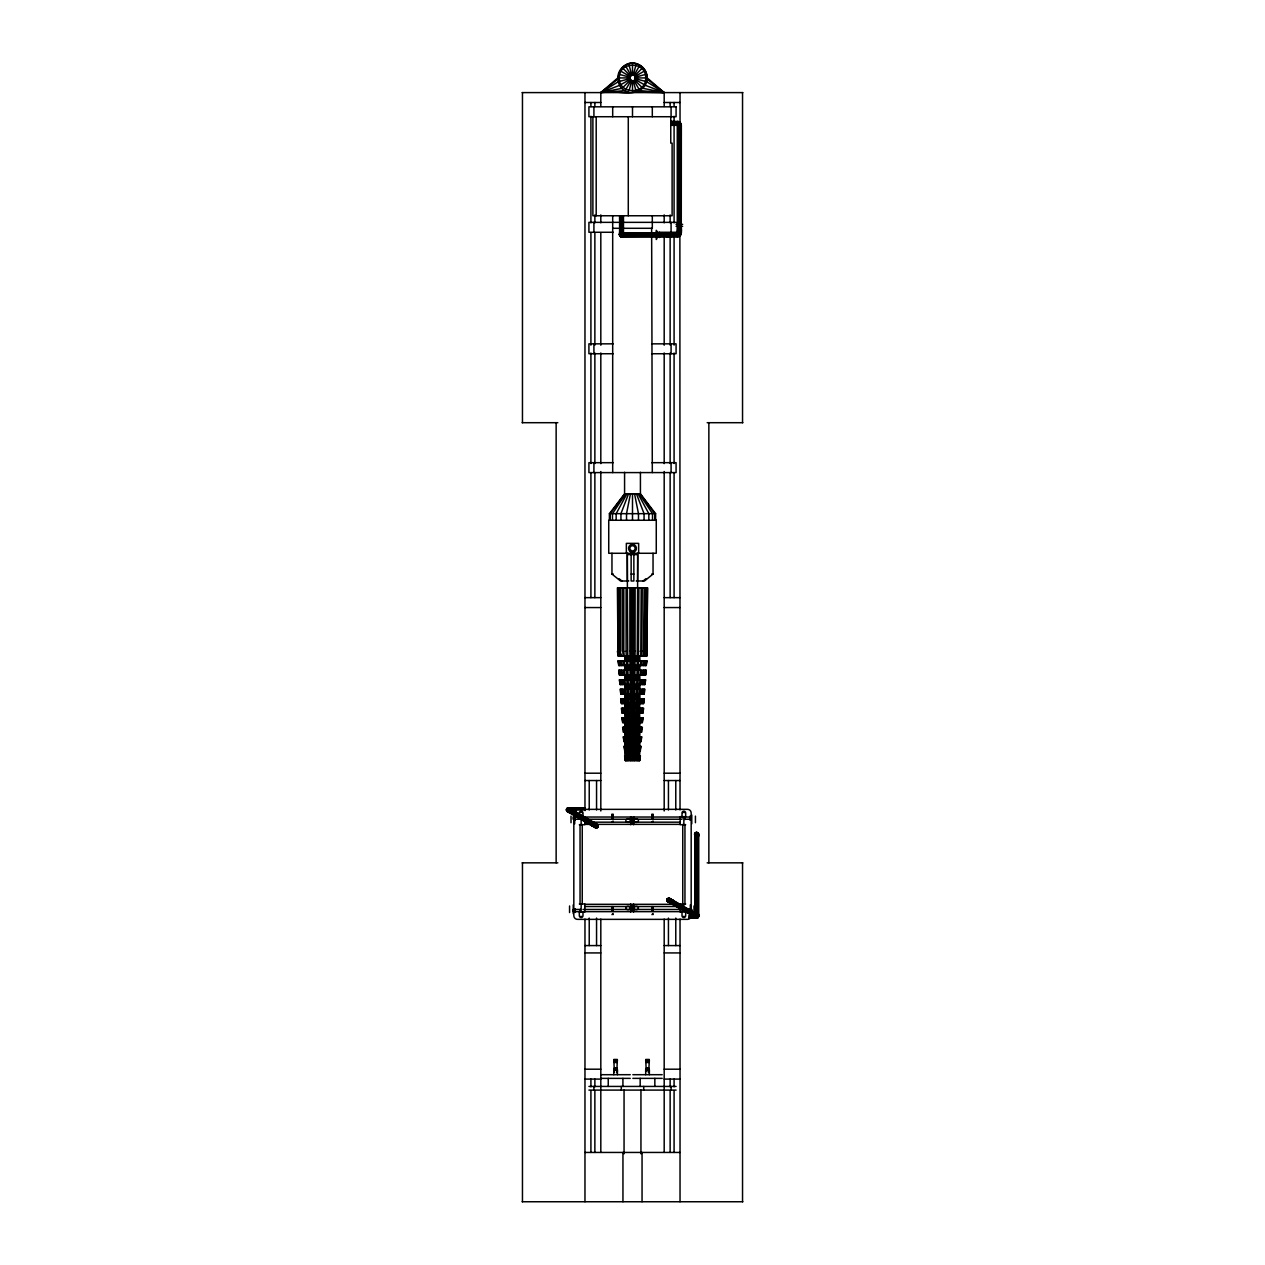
<?xml version="1.0" encoding="UTF-8"?>
<svg xmlns="http://www.w3.org/2000/svg" width="1265" height="1265" viewBox="0 0 1265 1265"><rect width="100%" height="100%" fill="white"/><g stroke="black" fill="none" stroke-linecap="round" stroke-linejoin="round"><path stroke-width="1.5" d="M633.733 655.997L633.828 587.877M633.48 684.523L633.559 679.764M633.559 675.02L633.654 670.26M633.654 665.517L633.733 660.757M633.212 713.049L633.306 708.289M633.306 703.546L633.385 698.786M633.385 694.026L633.48 689.283M632.959 741.575L633.053 736.815M633.053 732.055L633.132 727.312M633.132 722.552L633.212 717.793M632.785 760.581L632.88 755.822M632.88 751.078L632.959 746.318M635.046 655.997L635.125 587.877M634.793 684.523L634.872 679.764M634.872 675.02L634.951 670.26M634.951 665.517L635.046 660.757M634.524 713.049L634.793 689.283M634.445 727.312L634.35 732.055L632.785 732.055L632.785 736.815L634.35 736.815L634.271 741.575L632.785 741.575L632.785 746.318L634.271 746.318L634.176 751.078L632.785 751.078L634.097 760.581M634.445 722.552L634.524 717.793M673.027 901.439C670.15 897.28 670.798 906.246 671.604 903.384C666.181 901.407 674.387 899.225 673.059 900.395C669.327 896.885 668.299 905.961 672.442 902.831C669.691 906.388 672.869 898.529 673.312 901.123M694.406 916.54C697.489 911.322 700.193 919.592 694.627 916.666M616.498 1072.609A1.834 1.834 0 0 0 616.877 1069.731L616.846 1068.261L614.284 1068.261L614.284 1069.731A1.834 1.834 0 0 0 614.284 1072.325M648.439 1072.609A1.834 1.834 0 0 0 648.818 1069.731L649.356 1060.197L645.688 1060.197L646.225 1069.731A1.834 1.834 0 0 0 645.751 1071.502M627.82 665.517L627.219 554.592L637.781 554.592L637.18 665.517M636.928 675.02L637.18 670.26M636.674 684.523L636.928 679.764M636.674 689.283L636.168 703.546M638.904 587.877L638.398 665.517M636.168 708.289L635.663 722.552M638.145 675.02L638.398 670.26M635.409 732.055L635.663 727.312M638.145 679.764L637.639 694.026M635.157 741.575L635.409 736.815M634.904 751.078L635.157 746.318M637.639 698.786L637.133 713.049M634.651 760.581L634.904 755.822M636.88 722.552L637.133 717.793M636.627 732.055L636.88 727.312M636.627 736.815L636.121 751.078L634.651 751.078L634.651 755.822L636.121 755.822L635.868 760.581M640.786 655.997L641.197 587.877M640.39 665.517L640.786 660.757M639.979 675.02L640.39 670.26M641.845 655.997L642.241 587.877M639.584 684.523L639.979 679.764M641.434 665.517L641.845 660.757M639.189 694.026L639.584 689.283M641.039 675.02L641.434 670.26M639.189 698.786L638.382 713.049M640.628 684.523L641.039 679.764M640.232 694.026L640.628 689.283M637.971 722.552L638.382 717.793M637.576 732.055L637.971 727.312M639.821 703.546L640.232 698.786M637.18 741.575L637.576 736.815M636.769 751.078L637.18 746.318M639.031 722.552L639.568 703.546M639.031 727.312L638.224 741.575M636.374 760.581L636.769 755.822M638.224 746.318L637.418 760.581M615.865 1062.394L616.055 1060.197M647.807 1062.394L647.996 1060.197M622.886 233.076C624.989 234.278 618 234.278 620.087 233.076C617.636 234.42 622.728 239.686 623.471 234.911L623.471 215.762M643.585 655.997L644.106 587.877M643.063 665.517L643.585 660.757M644.391 655.997L644.913 587.877M642.541 675.02L643.063 670.26M643.869 665.517L644.391 660.757M642.019 684.523L642.541 679.764M643.347 675.02L643.869 670.26M641.497 694.026L642.019 689.283M642.826 684.523L643.347 679.764M640.96 703.546L641.497 698.786M642.288 694.026L642.826 689.283M640.438 713.049L640.96 708.289M641.766 703.546L642.288 698.786M639.916 722.552L640.438 717.793M641.244 713.049L641.766 708.289M639.916 727.312L638.351 751.078M640.722 722.552L641.244 717.793M640.201 732.055L640.722 727.312M637.829 760.581L638.351 755.822M640.201 736.815L639.157 751.078M638.635 760.581L639.157 755.822M622.965 233.503C624.594 238.057 617.067 233.677 620.277 233.914C619.297 239.718 625.353 234.42 623.202 233.914C623.993 238.864 617.367 234.373 620.087 233.503C617.257 237.377 625.574 237.614 623.06 233.503L677.376 233.503L677.961 226.324M646.399 1068.261L646.225 1069.731L647.522 1068.261L648.818 1069.731L648.818 1068.261L646.225 1068.261L646.225 1069.731L647.174 1068.261M620.609 233.187C617.273 235.48 623.234 239.053 623.471 234.911C623.408 230.783 623.36 239.733 620.862 235.891M645.624 655.997L646.241 587.877M645.008 665.517L645.624 660.757M646.13 655.997L646.747 587.877M644.407 675.02L645.008 670.26M645.514 665.517L646.13 660.757M644.913 675.02L645.514 670.26M643.79 684.523L644.407 679.764M643.189 694.026L643.79 689.283M644.296 684.523L644.913 679.764M642.573 703.546L643.189 698.786M643.695 694.026L644.296 689.283M643.079 703.546L643.695 698.786M641.972 713.049L642.573 708.289M641.355 722.552L641.972 717.793M642.478 713.049L643.079 708.289M640.738 732.055L641.355 727.312M641.861 722.552L642.478 717.793M641.244 732.055L641.861 727.312M640.137 741.575L640.738 736.815M640.643 741.575L641.244 736.815M639.521 751.078L640.137 746.318M638.92 760.581L639.742 751.078M640.027 751.078L640.643 746.318M639.426 760.581L640.027 755.822M628.705 92.092C607.88 87.032 621.526 54.063 639.837 65.211C646.668 69.101 649.182 78.477 645.213 85.261C635.283 99.476 614.6 88.55 600.812 92.598L600.812 106.418M619.297 77.924C618.648 60.957 646.352 60.957 645.703 77.924C646.352 94.875 618.648 94.875 619.297 77.924L600.812 92.598L625.163 90.621M629.559 77.924C636.722 66.65 636.722 89.198 629.559 77.924L617.826 77.924L600.812 92.598L622.127 88.297M570.294 811.592C567.226 813.68 564.459 808.367 568.317 807.892L584.968 807.971M569.471 811.687C567.226 810.169 573.772 809.11 568.317 807.892L597.08 824.875L595.689 827.294L593.554 825.602M679.874 232.918L677.376 235.417L623.424 235.417M620.973 215.762L620.973 236.824L677.376 236.824C682.657 236.729 681.44 229.661 681.266 226.324M697.679 836.212C699.814 835.485 690.548 834.22 697.679 833.667C699.276 839.549 698.897 829.761 694.975 833.414C692.414 836.782 699.735 829.619 698.407 835.785C700.842 834.204 693.821 829.002 694.975 835.785M698.675 914.263L696.177 914.263L698.596 915.686L697.205 918.153L689.204 918.153M646.763 655.997L647.601 587.877L617.399 587.877L618.063 655.997L632.215 655.997L632.215 660.757L618.063 660.757L618.712 665.517L632.215 665.517L632.215 670.26L618.712 670.26L619.36 675.02L632.215 675.02L632.215 679.764L619.36 679.764L620.024 684.523L632.215 684.523L632.215 689.283L620.024 689.283L620.846 694.026M646.115 665.517L646.763 660.757M644.154 694.026L644.976 689.283L632.785 689.283L632.785 684.523L644.976 684.523L645.64 679.764L632.785 679.764L632.785 675.02L645.64 675.02L646.115 670.26M645.64 675.02L646.289 670.26L632.785 670.26L632.785 665.517L646.289 665.517L646.937 660.757L632.785 660.757L632.785 655.997L646.937 655.997L647.427 587.877M644.802 684.523L645.466 679.764M643.49 703.546L644.154 698.786M642.841 713.049L643.664 708.289L632.785 708.289L632.785 703.546L643.664 703.546L644.328 698.786L632.785 698.786L632.785 694.026L644.328 694.026M642.193 722.552L642.841 717.793M641.529 732.055L642.367 727.312L632.785 727.312L632.785 722.552L642.367 722.552L643.015 717.793L632.785 717.793L632.785 713.049L643.015 713.049M640.881 741.575L641.529 736.815M640.216 751.078L641.055 746.318L634.651 746.318L634.651 741.575L641.055 741.575L641.703 736.815L634.651 736.815L634.651 732.055L641.703 732.055M639.568 760.581L640.216 755.822M566.91 811.276L595.135 827.658L598.266 827.168L596.321 823.768L569.297 808.161C563.099 807.481 570.025 813.632 568.175 812.083C566.546 811.608 566.293 809.3 567.748 808.414C570.578 806.453 570.736 813.474 570.294 807.892M568.317 811.861C567.558 814.249 568.791 805.173 570.404 809.948C570.436 805.552 563.652 813 570.294 811.861M616.134 1062.394L616.498 1060.197M648.059 1062.394L648.439 1060.197M570.23 810.391L569.297 808.161L584.968 808.161M597.096 826.709L597.934 827.089M596.922 827.531L597.728 824.875L595.072 824.132M597.918 825.824L597.317 827.215M696.683 917.694L667.873 901.898L667.003 899.115M667.272 901.233L667.683 898.909L669.865 898.466L698.407 914.959L697.679 916.872M670.007 902.467C663.192 901.376 673.454 896.743 669.391 899.636M630.444 493.856L626.523 513.669L626.523 520.263M616.371 1062.394L616.877 1060.197M648.297 1062.394L648.818 1060.197M614.664 1068.261L614.284 1069.731L615.581 1068.261L616.877 1069.731L616.877 1068.261M646.605 1068.261L646.225 1069.731L646.874 1068.261M629.084 90.669L631.741 80.754M633.259 75.094L635.916 65.163M679.368 121.883L677.376 125.314L680.807 123.322L681.139 124.302L677.376 125.314L678.404 121.487L680.175 122.515L681.345 125.314L681.266 224.348M616.545 1062.394L617.178 1060.197M649.103 1060.197L648.471 1062.394L649.293 1060.197M617.352 1060.197L616.877 1069.731L615.928 1068.261M592.004 825.539C597.886 829.034 593.159 818.439 593.396 823.768C588.225 828.828 597.665 822.819 592.811 822.882M628.531 493.856L620.941 513.669L620.941 520.263M580.082 812.715L581.157 811.893L582.216 812.715M682.784 812.715L683.843 811.893L684.918 812.715M614.521 1070.743L615.581 1069.921L616.656 1070.743M646.447 1070.743L648.059 1070.079L648.297 1071.803M596.432 826.108C597.681 822.155 597.554 829.682 594.597 826.757M668.979 898.277L667.177 899.794M614.932 1068.261L614.284 1069.731L614.284 1068.261M626.902 493.856L616.166 513.669L616.166 520.263M625.89 89.356L631.029 80.47M633.971 75.378L639.11 66.492M569.044 812.589L571.021 809.157M591.277 825.413L593.253 821.997M671.747 904.127L673.723 900.696M693.979 916.967L695.956 913.536M615.249 1068.261L614.284 1069.731L613.81 1060.197L617.415 1060.197L616.688 1062.394L614.49 1062.394L613.746 1060.197M625.637 493.856L612.481 513.669L612.481 520.263M624.847 493.856L610.173 513.669L610.173 520.263M609.398 520.263L609.398 513.669L624.578 493.856L624.578 472.272M667.224 233.503C670.703 230.815 669.675 239.718 667.003 235.891C670.893 239.97 672.11 230.515 667.319 233.503C671.478 230.673 670.308 239.876 667.05 235.891C670.719 239.986 671.936 230.578 667.398 233.503M623.171 87.253L630.429 79.995M634.571 75.853L641.829 68.579M677.376 125.314L680.175 122.515M594.155 824.211L596.321 823.768M597.365 826.867L596.274 826.614M668.505 900.19L667.477 900.111M643.094 580.999L645.956 578.69M653.04 553.279L653.04 574.073L644.47 580.999L636.232 580.999M581.932 916.477L580.366 916.477M697.679 836.023C700.668 833.793 693.157 833.825 694.975 836.023M684.634 916.477L683.068 916.477M697.679 917.457L698.596 915.528L696.177 914.279L698.596 914.642L697.679 915.227M618.332 81.719L600.812 92.598L619.787 85.261M621.068 84.518L629.954 79.395M635.046 76.453L643.932 71.314M592.953 822.962C596.669 821.064 594.439 828.354 592.147 825.618M596.337 825.207L597.349 825.001M595.926 826.662L594.914 826.867M596.021 827.848L597.507 827.579M668.616 898.83L667.683 900.965L669.928 901.992M670.956 900.19C670.15 897.154 666.56 901.992 669.454 901.376M667.651 901.123C670.909 901.218 668.236 903.115 666.892 900.506M630.27 74.382L631.346 73.955M620.498 233.06C616.893 234.958 625.337 235.78 622.886 233.219L677.376 233.187L677.645 226.324M697.679 916.113C700.525 914.548 693.789 913.172 698.312 915.196C698.96 921.774 691.734 913.741 689.204 916.24M619.739 81.34L629.67 78.683M635.33 77.165L645.261 74.508M696.256 914.01C698.865 914.089 695.07 919.529 694.517 916.619M697.679 914.532C694.2 913.536 700.415 914.848 698.28 917.172C696.588 920.54 693.362 914.026 694.706 918.232M595.562 827.816L597.191 827.737M669.438 898.308L667.809 898.371M696.43 914.121C702.059 918.169 691.338 918.548 689.204 916.761M635.441 77.924L647.174 77.924L664.188 92.598L664.188 106.418M522.145 92.598L742.855 92.598M584.968 102.497L600.812 102.497M664.188 102.497L680.032 102.497M670.766 121.408L678.404 121.487M670.766 121.614L678.34 121.74L680.586 123.464M670.766 121.93L678.261 122.041L680.76 125.314L680.76 224.348M670.766 122.341L678.151 122.436L680.349 125.314L680.349 224.348M670.766 122.816L678.024 122.895L679.874 125.314L679.874 224.348M670.766 123.322L677.898 123.401L679.368 125.314L679.368 224.348M670.766 123.843L677.755 123.891L678.846 125.314L678.846 224.348M670.766 124.318L677.376 124.318L678.372 125.314L678.372 224.348M670.766 124.729L677.961 125.314L677.961 224.348M670.766 125.045L677.645 125.314L677.645 224.348M670.766 125.314L681.345 125.314M618.49 222.355L588.921 222.355L588.921 232.27L613.256 232.27M622.601 222.355L676.079 222.355M676.063 224.348L682.657 224.348M676.063 226.324L682.657 226.324M612.687 228.301L618.49 228.301M622.601 228.301L652.313 228.301L652.313 215.762M656.155 232.27L676.079 232.27M619.518 232.918L681.345 232.918M622.886 233.487L677.376 233.914L678.372 232.918L678.372 226.324M619.581 234.389L620.72 234.389M623.202 233.914L677.755 234.341L678.799 233.298L678.846 226.324M619.518 234.911L620.672 234.911M620.72 235.417L619.581 235.417L619.581 215.762M620.277 235.891L619.771 215.762M613.256 343.843L588.921 343.843L588.921 353.741L613.256 353.741M651.744 343.843L676.079 343.843L676.079 353.741L651.744 353.741M522.145 422.7L557.833 422.7M707.167 422.7L742.855 422.7M613.256 462.674L588.921 462.674L588.921 472.588L676.079 472.588L676.079 462.674L651.744 462.674M624.578 493.856L640.422 493.856L655.602 513.669L655.602 520.263M609.398 513.669L655.602 513.669M611.96 553.279L611.96 574.073L613.335 574.073M631.14 574.073L633.86 574.073M651.665 574.073L653.04 574.073M628.768 580.999L620.53 580.999L611.96 574.073M584.968 597.649L600.812 597.649M664.188 597.649L680.032 597.649M584.968 607.564L600.812 607.564M664.188 607.564L680.032 607.564M617.399 651.254L618.237 655.997M618.253 587.877L618.253 651.254L619.376 655.997M620.087 587.877L620.087 651.254L621.415 655.997M622.76 587.877L622.76 651.254L623.803 651.254L624.214 655.997M626.096 587.877L626.096 651.254L627.314 651.254M629.875 587.877L629.875 651.254L631.172 651.254L631.267 655.997M633.828 651.254L635.125 651.254M637.687 651.254L638.904 651.254M641.197 651.254L642.241 651.254M644.106 651.254L644.913 651.254M620.672 694.026L632.215 694.026L632.215 698.786L620.672 698.786L621.336 703.546L632.215 703.546L632.215 708.289L621.336 708.289L622.159 713.049M621.985 713.049L632.215 713.049L632.215 717.793L621.985 717.793L622.633 722.552L632.215 722.552L632.215 727.312L622.633 727.312L623.471 732.055M623.297 732.055L630.35 732.055L630.35 736.815L623.297 736.815L623.945 741.575L630.35 741.575L630.35 746.318L623.945 746.318L624.784 751.078M624.61 751.078L628.626 751.078L628.626 755.822L624.61 755.822L625.258 760.581L639.742 760.581L640.39 755.822L636.374 755.822L636.374 751.078L640.39 751.078M584.968 773.2L600.812 773.2M664.188 773.2L680.032 773.2M584.968 780.537L600.812 780.537M664.188 780.537L680.032 780.537M569.709 808.477L584.968 808.477M570.025 808.888L584.968 808.888M570.23 809.363L687.512 809.331A3.668 3.668 0 0 1 691.18 813L691.18 909.772M570.294 809.885L584.968 809.885M572.128 810.391L575.796 810.391M572.128 810.865L575.796 810.865M572.128 811.276L575.796 811.276M611.96 815.198L613.066 815.198M651.934 815.198L653.04 815.198M583.007 817.032L681.993 817.032M685.851 817.032L689.725 817.032M630.666 818.123L633.607 818.123M575.275 819.23L579.149 819.23M586.77 819.23L681.993 819.23M685.851 819.23L689.725 819.23M630.302 819.594C624.325 816.81 624.325 824.59 630.302 821.791M633.971 819.594C639.932 816.81 639.932 824.59 633.971 821.791M684.887 819.594L685.314 816.668M590.66 822.171L680.175 822.171M630.666 823.262L633.607 823.262M584.825 824.369L590.66 824.369M596.495 824.369L680.175 824.369M579.323 824.733L584.825 824.733L584.825 816.668M685.677 824.733L680.175 824.733L680.175 816.668L685.677 816.668L685.677 813A1.834 1.834 0 0 0 683.843 811.165A1.834 1.834 0 0 0 682.009 813L682.009 816.668M694.706 836.292L698.675 836.292M522.145 862.841L557.833 862.841M707.167 862.841L742.855 862.841M579.323 903.953L584.825 903.953L584.825 912.033L579.323 912.033L579.323 915.702A1.834 1.834 0 0 0 581.157 917.536A1.834 1.834 0 0 0 582.991 915.702L582.991 912.033M685.677 903.953L680.175 903.953L680.175 912.033L685.677 912.033L685.677 915.702A1.834 1.834 0 0 1 683.843 917.536A1.834 1.834 0 0 1 682.009 915.702L682.009 912.033M584.825 904.317L672.395 904.317M630.666 905.424L633.607 905.424M584.825 906.531L678.23 906.531M630.302 906.894C624.325 904.111 624.325 911.875 630.302 909.092M633.971 906.894C639.932 904.111 639.932 911.875 633.971 909.092M611.96 907.622L613.066 907.622M651.934 907.622L653.04 907.622M580.113 909.092L579.686 912.033M575.275 909.456L579.149 909.456M583.007 909.456L681.993 909.456M630.666 910.563L633.607 910.563M575.275 911.654L579.149 911.654M583.007 911.654L681.993 911.654M689.204 915.259L694.706 915.259M689.204 915.734L694.706 915.734M689.204 917.236L694.975 917.236M689.204 917.647L695.291 917.647M689.204 917.963L696.177 917.631M584.968 945.587L600.812 945.587M664.188 945.587L680.032 945.587M584.968 952.924L600.812 952.924M664.188 952.924L680.032 952.924M613.746 1059.453L617.415 1059.453M645.688 1059.453L649.356 1059.453M646.415 1062.394L648.613 1062.394M584.968 1069.194L600.812 1069.194M664.188 1069.194L680.032 1069.194M600.922 1074.697L630.255 1074.697M632.848 1074.697L662.18 1074.697M600.922 1078.365L630.255 1078.365M632.848 1078.365L662.18 1078.365M584.968 1079.092L600.812 1079.092M664.188 1079.092L680.032 1079.092M588.921 1086.429L676.079 1086.429M588.921 1090.098L676.079 1090.098M584.968 1152.447L680.032 1152.447M522.145 1201.75L742.855 1201.75M595.135 827.658L596.843 827.816M668.157 898.308L669.865 898.466M636.295 92.092L664.188 92.598L645.703 77.924M667.082 900.301L666.734 898.956L668.078 898.577M595.926 827.452L594.376 826.551L596.195 827.674M670.213 898.751L668.805 898.45M668.948 898.767L698.596 915.734M639.837 90.621L664.188 92.598L646.668 81.719M594.534 826.994L595.736 827.183M669.264 898.941L670.466 899.13M642.873 88.297L664.188 92.598L645.213 85.261M669.375 899.273L670.624 899.573M619.739 74.508L629.67 77.165M635.33 78.683L645.261 81.34M678.404 236.745L677.376 232.918L681.202 233.946M633.623 73.955L634.698 74.382M621.068 71.314L629.954 76.453M635.046 79.395L643.932 84.518M679.368 236.349L677.376 232.918L680.807 234.911M567.795 807.971L597.08 824.875M567.321 808.161L597.112 825.365M566.91 808.477L597.033 825.871M566.593 808.888L596.827 826.33M566.404 809.363L596.511 826.757M566.325 809.885L596.131 827.073M566.404 810.391L595.689 827.294M566.593 810.865L595.214 827.389M669.786 898.735L698.407 915.259M668.869 899.035L698.675 916.24M668.489 899.368L698.596 916.761L698.596 833.793M668.173 899.779L698.407 917.236L698.407 833.319M667.967 900.253L698.09 917.647L698.09 832.908M667.888 900.759L697.679 917.963L697.679 832.591M667.92 901.249L697.205 917.631M668.062 901.692L696.683 918.232M670.656 898.925L671.415 900.032M619.044 578.69L621.906 580.999M623.171 68.579L630.429 75.853M634.571 79.995L641.829 87.253M677.376 232.918L680.175 235.733M668.331 901.075L669.217 902.008M667.983 901.139L668.758 902.103M596.242 824.021L597.017 824.986M640.153 493.856L654.827 513.669L654.827 520.263M669.865 899.115L670.181 900.095M639.363 493.856L652.519 513.669L652.519 520.263M647.854 1068.261L648.818 1069.731L648.645 1068.261M667.335 900.996L667.873 901.898M597.127 824.227L597.665 825.128M625.89 66.492L631.029 75.378M633.971 80.47L639.11 89.356M666.782 900.174L667.525 901.613M598.219 825.95L597.475 824.495M638.098 493.856L648.834 513.669L648.834 520.263M648.17 1068.261L648.818 1069.731L648.439 1068.261M616.229 1068.261L616.877 1069.731L616.498 1068.261M636.469 493.856L644.059 513.669L644.059 520.263M645.751 1060.197L646.447 1062.394L645.925 1060.197M613.999 1060.197L614.632 1062.394L614.284 1060.197M629.084 65.163L631.741 75.094M633.259 80.754L635.916 90.669M646.225 1060.197L646.731 1062.394M634.556 493.856L638.477 513.669L638.477 520.263M646.605 1060.197L646.968 1062.394M614.664 1060.197L615.043 1062.394M618.237 660.757L618.885 665.517M618.885 670.26L619.534 675.02M619.534 679.764L620.198 684.523M620.846 698.786L621.51 703.546M622.159 717.793L622.807 722.552M623.471 736.815L624.119 741.575M624.784 755.822L625.432 760.581M680.949 124.35L681.076 224.348M618.253 651.254L618.87 655.997M619.376 660.757L619.992 665.517M618.87 660.757L619.486 665.517M619.992 670.26L620.593 675.02M619.486 670.26L620.087 675.02M620.593 679.764L621.21 684.523M620.087 679.764L620.704 684.523M621.21 689.283L621.811 694.026M620.704 689.283L621.305 694.026M621.811 698.786L622.427 703.546M621.305 698.786L621.921 703.546M622.427 708.289L623.028 713.049M621.921 708.289L622.522 713.049M623.028 717.793L623.645 722.552M622.522 717.793L623.139 722.552M623.645 727.312L624.262 732.055M623.139 727.312L623.756 732.055M624.262 736.815L624.863 741.575M623.756 736.815L624.357 741.575M624.863 746.318L626.08 760.581M624.357 746.318L624.973 751.078M624.973 755.822L625.574 760.581M623.408 234.389L677.898 234.831L679.289 233.44L679.368 226.324M621.415 660.757L621.937 665.517M620.087 651.254L620.609 655.997M621.937 670.26L622.459 675.02M620.609 660.757L621.131 665.517M622.459 679.764L622.981 684.523M621.131 670.26L621.653 675.02M622.981 689.283L623.503 694.026M621.653 679.764L622.174 684.523M623.503 698.786L624.04 703.546M622.174 689.283L622.712 694.026M624.04 708.289L624.562 713.049M622.712 698.786L623.234 703.546M624.562 717.793L625.084 722.552M623.234 708.289L623.756 713.049M625.084 727.312L626.649 751.078M623.756 717.793L624.278 722.552M624.278 727.312L624.799 732.055M624.799 736.815L625.843 751.078M626.649 755.822L627.171 760.581M625.843 755.822L626.365 760.581M647.048 1060.197L647.237 1062.394M615.106 1060.197L615.296 1062.394M624.214 660.757L624.61 665.517M624.61 670.26L625.021 675.02M622.76 651.254L623.155 655.997M623.155 660.757L623.566 665.517M625.021 679.764L625.811 694.026M623.566 670.26L623.961 675.02M625.811 698.786L626.618 713.049M623.961 679.764L624.372 684.523M624.372 689.283L624.768 694.026M626.618 717.793L627.029 722.552M624.768 698.786L625.969 722.552M627.029 727.312L627.424 732.055M627.424 736.815L627.82 741.575M627.82 746.318L628.231 751.078M625.969 727.312L626.776 741.575M628.231 755.822L628.626 760.581M626.776 746.318L627.582 760.581M627.82 670.26L628.072 675.02M628.072 679.764L628.326 684.523M628.326 689.283L628.832 703.546M626.096 651.254L626.602 665.517M628.832 708.289L629.337 722.552M626.602 670.26L626.855 675.02M626.855 679.764L627.361 694.026M629.337 727.312L629.591 732.055M629.591 736.815L629.844 741.575M627.361 698.786L627.867 713.049M629.844 746.318L630.096 751.078M630.096 755.822L630.35 760.581M627.867 717.793L628.12 722.552M628.12 727.312L628.373 732.055M628.373 736.815L628.879 751.078L630.35 751.078L630.35 755.822L628.879 755.822L629.132 760.581M631.267 660.757L631.346 665.517M631.346 670.26L631.441 675.02M631.441 679.764L631.52 684.523M631.52 689.283L631.615 694.026M631.615 698.786L631.694 703.546M631.694 708.289L631.788 713.049M631.788 717.793L631.868 722.552M631.868 727.312L631.947 732.055M631.947 736.815L632.041 741.575M632.041 746.318L632.12 751.078M632.12 755.822L632.215 760.581M629.875 651.254L629.954 655.997M629.954 660.757L630.049 665.517M630.049 670.26L630.128 675.02M630.128 679.764L630.207 684.523M630.207 689.283L630.476 713.049M630.476 717.793L630.555 722.552M630.555 727.312L630.65 732.055L632.215 732.055L632.215 736.815L630.65 736.815L630.729 741.575L632.215 741.575L632.215 746.318L630.729 746.318L630.824 751.078L632.215 751.078L630.903 760.581M742.539 92.598L742.539 422.7M742.539 862.841L742.539 1201.75M708.859 422.7L708.859 862.841M697.205 832.386L697.205 914.263M696.683 832.323L696.683 914.263M696.177 832.386L696.177 836.292M695.703 832.591L695.703 914.263M695.434 816.115L695.434 822.709M695.291 832.908L695.291 914.263M694.975 833.319L694.975 914.263M694.77 833.793L694.77 914.263M693.979 905.977L693.979 912.571M691.765 815.008L691.765 823.815M691.923 909.456L691.923 911.654M690.453 816.289L690.453 819.957M690.453 908.729L690.453 911.512M690.311 904.87L690.311 910.421M689.725 816.289L689.725 819.957M689.725 908.729L689.725 910.278M684.95 824.448L684.95 904.238M683.843 816.668L683.843 824.733M683.843 903.953L683.843 907.179M682.752 824.448L682.752 904.238M682.388 817.032L682.388 817.838M681.076 226.324L680.949 233.883L678.34 236.492L620.498 236.618L620.498 215.762M680.76 226.324L680.649 233.804L678.261 236.191L620.087 236.302L620.087 215.762M680.349 226.324L680.254 233.693L678.151 235.796L623.25 235.891L623.202 215.762M680.032 92.598L680.032 124.128M679.874 226.324L680.032 809.885M680.032 919.117L680.032 1201.75M677.376 121.345L677.376 236.887M675.779 780.537L675.779 810.011M675.779 918.074L675.779 945.587M674.087 102.497L674.087 106.434M674.087 116.301L674.087 222.83M674.087 236.65L674.087 345.139M674.087 353.03L674.087 463.512M674.087 473.379L674.087 597.649M674.087 1079.092L674.087 1086.825M674.087 1090.683L674.087 1152.447M671.082 106.829L671.082 116.728M671.082 222.355L671.082 232.27M671.082 343.843L671.082 353.741M671.082 462.674L671.082 472.588M671.082 1086.429L671.082 1090.098M670.766 116.728L670.766 143.135L672.11 143.135L672.11 215.762L592.89 215.762L592.89 116.728M670.782 232.918L670.782 236.887M670.134 102.497L670.134 106.434M670.134 214.939L670.134 222.83M670.134 236.65L670.134 345.139M670.134 353.03L670.134 463.512M670.134 473.379L670.134 597.649M670.134 1079.092L670.134 1086.825M670.134 1090.683L670.134 1152.447M668.442 780.537L668.442 810.011M668.442 918.074L668.442 945.587M666.813 235.891L666.813 236.887M664.188 214.892L664.188 222.846M664.188 236.587L664.188 345.219M664.188 352.951L664.188 463.623M664.188 471.529L664.188 810.976M664.188 919.117L664.188 1152.415M659.555 232.27L659.555 233.582M659.555 235.891L659.555 237.551M656.914 230.942L656.914 233.582M656.914 235.938L656.914 238.864M656.25 230.277L656.25 233.709M656.25 235.938L656.25 239.528M654.843 1078.365L654.843 1086.429M653.04 814.091L653.04 818.123M653.04 822.171L653.04 821.064L651.934 822.171M653.04 906.531L653.04 910.563M653.04 914.595L653.04 913.488L651.934 914.595M652.313 106.829L652.313 116.728M652.313 472.588L651.633 228.301M651.934 814.091L651.934 818.123M651.934 906.531L651.934 910.563M649.356 1074.697L649.356 1069.557L645.688 1069.557L645.688 1074.697M647.522 1060.197L647.522 1062.394M643.711 1086.429L643.711 1090.098M642.051 1152.447L642.051 1201.75M640.944 1090.098L640.944 1153.806M640.422 472.272L640.422 493.856M640.185 1078.365L640.185 1086.429M639.568 655.997L639.742 660.757M639.568 665.517L639.742 670.26M639.568 675.02L639.742 679.764M639.742 684.523L639.742 689.283M639.742 694.026L639.742 698.786M639.568 713.049L639.742 717.793M639.742 722.552L639.568 727.312M639.568 732.055L639.742 736.815M639.426 655.997L639.426 660.757M639.426 665.517L639.426 670.26M639.426 675.02L639.426 679.764M639.426 684.523L639.426 689.283M639.426 694.026L639.426 698.786M639.426 703.546L639.426 708.289M639.426 722.552L639.426 727.312M639.426 741.575L639.426 746.318M639.426 751.078L639.426 755.822M638.92 655.997L638.92 660.757M638.92 665.517L638.92 670.26M638.92 675.02L638.92 679.764M638.92 684.523L638.92 689.283M638.92 694.026L638.92 698.786M638.92 713.049L638.92 717.793M638.92 722.552L638.92 727.312M638.92 732.055L638.92 736.815M638.92 751.078L638.92 755.822M638.651 553.279L638.651 543.365L626.349 543.365L626.349 553.279M638.635 665.517L638.635 670.26M638.635 675.02L638.635 679.764M638.635 684.523L638.635 689.283M638.635 694.026L638.635 698.786M638.635 703.546L638.635 708.289M638.635 713.049L638.635 717.793M638.635 722.552L638.635 727.312M638.635 741.575L638.635 746.318M638.635 751.078L638.635 755.822M637.829 655.997L637.829 660.757M637.829 665.517L637.829 670.26M637.829 675.02L637.829 679.764M637.829 694.026L637.829 698.786M637.829 703.546L637.829 708.289M637.829 713.049L637.829 717.793M637.829 722.552L637.829 727.312M637.829 732.055L637.829 736.815M637.829 741.575L637.829 746.318M637.607 553.279L637.607 580.999M637.418 665.517L637.418 670.26M637.418 675.02L637.418 679.764M637.418 684.523L637.418 689.283M637.418 694.026L637.418 698.786M637.418 713.049L637.418 717.793M637.418 722.552L637.418 727.312M637.418 732.055L637.418 736.815M637.418 741.575L637.418 746.318M637.418 751.078L637.418 755.822M636.374 655.997L636.374 660.757M636.374 665.517L636.374 670.26M636.374 675.02L636.374 679.764M636.374 684.523L636.374 689.283M636.374 703.546L636.374 708.289M636.374 713.049L636.374 717.793M636.374 722.552L636.374 727.312M636.374 732.055L636.374 736.815M635.868 655.997L635.868 660.757M635.868 665.517L635.868 670.26M635.868 675.02L635.868 679.764M635.868 684.523L635.868 689.283M635.868 694.026L635.868 698.786M635.868 703.546L635.868 708.289M635.868 722.552L635.868 727.312M635.868 732.055L635.868 736.815M635.868 741.575L635.868 746.318M635.868 751.078L635.868 755.822M634.651 655.997L634.651 660.757M634.651 665.517L634.651 670.26M634.651 675.02L634.651 679.764M634.651 684.523L634.651 689.283M634.651 713.049L634.651 717.793M634.651 722.552L634.651 727.312M634.097 655.997L634.097 660.757M634.097 665.517L634.097 670.26M634.097 675.02L634.097 679.764M634.097 684.523L634.097 689.283M634.097 694.026L634.097 698.786M634.097 703.546L634.097 708.289M634.097 713.049L634.097 717.793M634.097 722.552L634.097 727.312M634.097 732.055L634.097 736.815M634.097 741.575L634.097 746.318M634.097 751.078L634.097 755.822M633.86 553.279L633.86 580.999L631.14 580.999L631.14 553.279M633.892 656.567L633.844 660.488M633.844 664.41L633.892 670.308M633.892 674.229L633.844 680.111M633.892 684.033L633.844 689.931M633.892 693.853L633.844 699.735M633.844 703.672L633.892 709.554M633.844 713.476L633.892 717.397M633.892 721.335L633.844 760.581M633.607 816.668L633.607 824.733M633.607 903.953L633.607 912.033M632.5 64.721L632.5 74.983M632.5 80.849L632.5 91.127M632.5 106.829L632.5 116.728M632.5 493.856L632.5 520.263M632.468 587.877L632.532 656.567M632.468 660.488L632.532 666.37M632.468 670.308L632.532 684.033M632.468 687.97L632.532 703.672M632.468 707.594L632.532 713.476M632.532 717.397L632.468 723.295M631.172 587.877L631.172 651.254M631.109 656.567L631.156 660.488M631.156 664.41L631.109 670.308M631.156 674.229L631.109 680.111M631.156 684.033L631.109 689.931M631.109 693.853L631.156 699.735M631.109 703.672L631.156 709.554M631.156 713.476L631.109 717.397M631.109 721.335L631.156 760.581M630.903 655.997L630.903 660.757M630.903 665.517L630.903 670.26M630.903 675.02L630.903 679.764M630.903 684.523L630.903 689.283M630.903 694.026L630.903 698.786M630.903 703.546L630.903 708.289M630.903 713.049L630.903 717.793M630.903 722.552L630.903 727.312M630.903 732.055L630.903 736.815M630.903 741.575L630.903 746.318M630.903 751.078L630.903 755.822M630.666 816.668L630.666 824.733M630.666 903.953L630.666 912.033M630.35 655.997L630.35 660.757M630.35 665.517L630.35 670.26M630.35 675.02L630.35 679.764M630.35 684.523L630.35 689.283M630.35 713.049L630.35 717.793M630.35 722.552L630.35 727.312M629.132 655.997L629.132 660.757M629.132 665.517L629.132 670.26M629.132 675.02L629.132 679.764M629.132 684.523L629.132 689.283M629.132 694.026L629.132 698.786M629.132 703.546L629.132 708.289M629.132 722.552L629.132 727.312M629.132 732.055L629.132 736.815M629.132 741.575L629.132 746.318M629.132 751.078L629.132 755.822M628.626 655.997L628.626 660.757M628.626 665.517L628.626 670.26M628.626 675.02L628.626 679.764M628.626 684.523L628.626 689.283M628.626 703.546L628.626 708.289M628.626 713.049L628.626 717.793M628.626 722.552L628.626 727.312M628.626 732.055L628.626 736.815M628.278 116.728L628.278 215.762M627.393 553.279L627.393 580.999M627.582 665.517L627.582 670.26M627.582 675.02L627.582 679.764M627.582 684.523L627.582 689.283M627.582 694.026L627.582 698.786M627.582 713.049L627.582 717.793M627.582 722.552L627.582 727.312M627.582 732.055L627.582 736.815M627.582 741.575L627.582 746.318M627.582 751.078L627.582 755.822M627.171 655.997L627.171 660.757M627.171 665.517L627.171 670.26M627.171 675.02L627.171 679.764M627.171 694.026L627.171 698.786M627.171 703.546L627.171 708.289M627.171 713.049L627.171 717.793M627.171 722.552L627.171 727.312M627.171 732.055L627.171 736.815M627.171 741.575L627.171 746.318M626.365 665.517L626.365 670.26M626.365 675.02L626.365 679.764M626.365 684.523L626.365 689.283M626.365 694.026L626.365 698.786M626.365 703.546L626.365 708.289M626.365 713.049L626.365 717.793M626.365 722.552L626.365 727.312M626.365 741.575L626.365 746.318M626.365 751.078L626.365 755.822M626.08 655.997L626.08 660.757M626.08 665.517L626.08 670.26M626.08 675.02L626.08 679.764M626.08 684.523L626.08 689.283M626.08 694.026L626.08 698.786M626.08 713.049L626.08 717.793M626.08 722.552L626.08 727.312M626.08 732.055L626.08 736.815M626.08 751.078L626.08 755.822M625.574 655.997L625.574 660.757M625.574 665.517L625.574 670.26M625.574 675.02L625.574 679.764M625.574 684.523L625.574 689.283M625.574 694.026L625.574 698.786M625.574 703.546L625.574 708.289M625.574 722.552L625.574 727.312M625.574 741.575L625.574 746.318M625.574 751.078L625.574 755.822M625.432 655.997L625.432 660.757M625.432 665.517L625.432 670.26M625.432 675.02L625.432 679.764M625.432 694.026L625.432 698.786M625.432 703.546L625.432 708.289M625.432 713.049L625.432 717.793M625.432 722.552L625.432 727.312M625.432 732.055L625.432 736.815M625.258 655.997L625.258 660.757M625.258 665.517L625.258 670.26M625.258 675.02L625.258 679.764M625.258 684.523L625.258 689.283M625.258 694.026L625.258 698.786M625.258 713.049L625.258 717.793M625.258 722.552L625.258 727.312M625.258 732.055L625.258 736.815M625.258 741.575L625.258 746.318M625.258 751.078L625.258 755.822M624.056 1090.098L624.056 1153.806M623.803 587.877L623.803 651.254M622.918 1078.365L622.918 1086.429M622.949 1152.447L622.949 1201.75M622.886 215.762L622.886 236.302M622.475 215.762L622.475 236.618M622 215.762L622 236.824M621.495 215.762L621.495 236.887M621.289 1086.429L621.289 1090.098M620.894 587.877L620.894 651.254M618.759 587.877L618.759 651.254M617.415 1074.697L617.415 1069.557L613.746 1069.557L613.746 1074.697M615.581 1060.197L615.581 1062.394M613.066 814.091L613.066 818.123M613.066 822.171L613.066 821.064L611.96 822.171M613.066 906.531L613.066 910.563M613.066 914.595L613.066 913.488L611.96 914.595M612.687 106.829L612.687 116.728M612.687 215.762L612.687 472.588M611.96 814.091L611.96 818.123M611.96 906.531L611.96 910.563M608.244 1078.365L608.244 1086.429M600.812 214.892L600.812 222.846M600.812 232.634L600.812 345.219M600.812 352.951L600.812 463.623M600.812 471.529L600.812 810.976M600.812 919.117L600.812 1152.415M596.558 780.537L596.558 810.011M596.558 918.074L596.558 945.587M596.195 116.728L596.195 215.762M594.866 102.497L594.866 106.434M594.866 214.939L594.866 222.83M594.866 232.697L594.866 345.139M594.866 353.03L594.866 463.512M594.866 473.379L594.866 597.649M594.866 1079.092L594.866 1086.825M594.866 1090.683L594.866 1152.447M593.918 106.829L593.918 116.728M593.918 222.355L593.918 232.27M593.918 343.843L593.918 353.741M593.918 462.674L593.918 472.588M593.918 1086.429L593.918 1090.098M590.913 102.497L590.913 106.434M590.913 116.301L590.913 222.83M590.913 232.697L590.913 345.139M590.913 353.03L590.913 463.512M590.913 473.379L590.913 597.649M590.913 1079.092L590.913 1086.825M590.913 1090.683L590.913 1152.447M589.221 780.537L589.221 810.011M589.221 918.074L589.221 945.587M584.968 92.598L584.968 810.565M584.968 919.117L584.968 1201.75M582.991 816.668L582.991 813A1.834 1.834 0 0 0 581.157 811.165A1.834 1.834 0 0 0 579.323 813M582.248 824.448L582.248 904.238M581.157 818.281L581.157 824.733M581.157 903.953L581.157 912.033M580.05 824.448L580.05 904.238M579.686 817.838L579.686 819.23M575.275 816.289L575.275 819.957M575.275 908.729L575.275 912.397M574.69 815.008L574.69 818.281M574.69 819.42L574.69 823.815M574.547 816.289L574.547 819.957M574.547 908.729L574.547 912.397M573.82 814.976L573.82 915.702A3.668 3.668 0 0 0 577.488 919.355L687.512 919.355A3.668 3.668 0 0 0 691.18 915.702M573.235 904.87L573.235 913.678M573.077 817.032L573.077 819.23M573.077 909.456L573.077 911.654M571.021 816.115L571.021 822.709M569.566 905.977L569.566 912.571M556.141 422.7L556.141 862.841M522.461 92.598L522.461 422.7M522.461 862.841L522.461 1201.75M617.826 77.924A14.674 14.674 0 0 1 632.5 63.25A14.674 14.674 0 0 1 647.174 77.924M574.089 811.592A3.668 3.668 0 0 1 577.488 809.331M631.077 820.416C632.421 824.622 634.334 817.443 631.077 820.416M631.077 907.701C632.421 911.907 634.334 904.744 631.077 907.701M676.079 106.829L588.921 106.829L588.921 116.728L676.079 116.728L676.079 106.829M656.266 520.263L608.734 520.263L608.734 553.279L656.266 553.279L656.266 520.263M629.701 551.129A3.969 3.969 0 0 0 636.327 549.342A3.969 3.969 0 0 0 631.472 544.503A3.969 3.969 0 0 0 629.701 551.129M630.634 550.196A2.641 2.641 0 0 0 635.046 549.01A2.641 2.641 0 0 0 631.82 545.768A2.641 2.641 0 0 0 630.634 550.196M631.219 822.282A1.834 1.834 0 0 0 633.971 820.7A1.834 1.834 0 0 0 631.219 819.103A1.834 1.834 0 0 0 631.219 822.282M631.219 909.582A1.834 1.834 0 0 0 633.971 907.985A1.834 1.834 0 0 0 631.219 906.404A1.834 1.834 0 0 0 631.219 909.582"/></g></svg>
